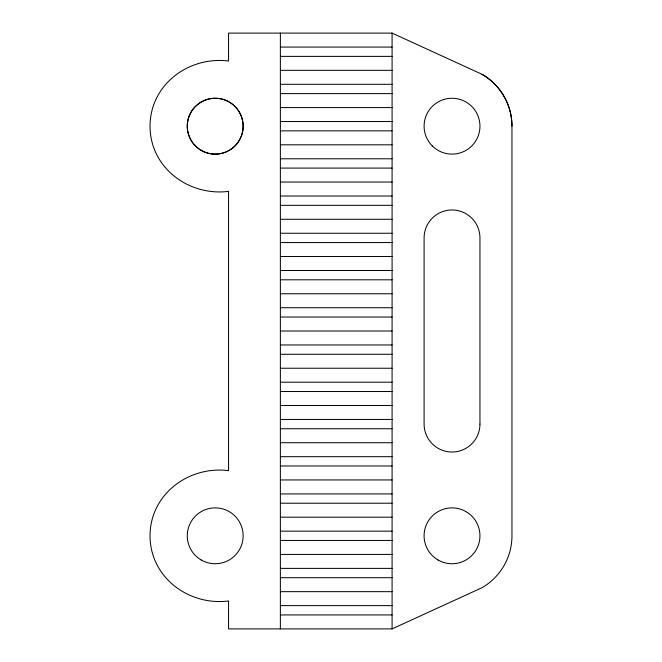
<?xml version="1.0" encoding="UTF-8"?>
<svg xmlns="http://www.w3.org/2000/svg" width="662" height="662" viewBox="0 0 662 662"><rect width="100%" height="100%" fill="white"/><g stroke="black" fill="none" stroke-linecap="round" stroke-linejoin="round"><path stroke-width="0.99" d="M392.086 628.9L481.994 587.715A59.936 59.936 0 0 0 511.958 535.806L511.958 126.194A59.936 59.936 0 0 0 481.994 74.285L392.086 33.1L228.564 33.1L228.564 61.028C188.728 55.98 150.059 84.645 150.042 126.194C150.059 167.743 188.728 196.407 228.564 191.359L228.564 470.641C188.728 465.593 150.059 494.257 150.042 535.806C150.059 577.355 188.728 606.02 228.564 600.972L228.564 628.9L392.086 628.9L392.086 33.1M280.374 47.068L392.086 47.068M280.374 56.378L392.086 56.378M280.374 70.338L392.086 70.338M280.374 84.306L392.086 84.306M280.374 93.615L392.086 93.615M280.374 107.575L392.086 107.575M280.374 121.543L392.086 121.543M280.374 130.853L392.086 130.853M280.374 144.812L392.086 144.812M280.374 158.781L392.086 158.781M280.374 168.09L392.086 168.09M280.374 182.05L392.086 182.05M280.374 196.018L392.086 196.018M280.374 205.328L392.086 205.328M280.374 219.287L392.086 219.287M280.374 233.256L392.086 233.256M280.374 242.565L392.086 242.565M280.374 256.525L392.086 256.525M280.374 270.493L392.086 270.493M280.374 279.803L392.086 279.803M280.374 293.762L392.086 293.762M280.374 307.731L392.086 307.731M280.374 317.04L392.086 317.04M280.374 331L392.086 331M280.374 344.968L392.086 344.968M280.374 354.278L392.086 354.278M280.374 368.238L392.086 368.238M280.374 382.206L392.086 382.206M280.374 391.515L392.086 391.515M280.374 405.475L392.086 405.475M280.374 419.443L392.086 419.443M280.374 428.744L392.086 428.744M280.374 442.713L392.086 442.713M280.374 456.681L392.086 456.681M280.374 465.982L392.086 465.982M280.374 479.95L392.086 479.95M280.374 493.918L392.086 493.918M280.374 503.219L392.086 503.219M280.374 517.188L392.086 517.188M280.374 531.156L392.086 531.156M280.374 540.457L392.086 540.457M280.374 554.425L392.086 554.425M280.374 568.385L392.086 568.385M280.374 577.694L392.086 577.694M280.374 591.663L392.086 591.663M280.374 605.622L392.086 605.622M280.374 614.932L392.086 614.932M280.374 33.1L280.374 628.9M481.994 74.285A59.936 59.936 0 0 1 511.958 126.194M479.95 424.094L479.95 237.906A27.928 27.928 0 0 0 452.022 209.978A27.928 27.928 0 0 0 424.094 237.906L424.094 424.094A27.928 27.928 0 0 0 452.022 452.022A27.928 27.928 0 0 0 479.95 424.094M432.278 145.938A27.928 27.928 0 0 0 478.998 133.426A27.928 27.928 0 0 0 444.79 99.217A27.928 27.928 0 0 0 432.278 145.938M438.054 559.994A27.928 27.928 0 0 0 479.95 535.806A27.928 27.928 0 0 0 438.054 511.618A27.928 27.928 0 0 0 438.054 559.994M201.24 559.994A27.928 27.928 0 0 0 243.136 535.806A27.928 27.928 0 0 0 201.24 511.618A27.928 27.928 0 0 0 201.24 559.994M201.24 150.382A27.928 27.928 0 0 0 243.136 126.194A27.928 27.928 0 0 0 201.24 102.006A27.928 27.928 0 0 0 201.24 150.382A27.928 27.928 0 0 0 243.136 126.194A27.928 27.928 0 0 0 201.24 102.006A27.928 27.928 0 0 0 201.24 150.382"/></g></svg>
